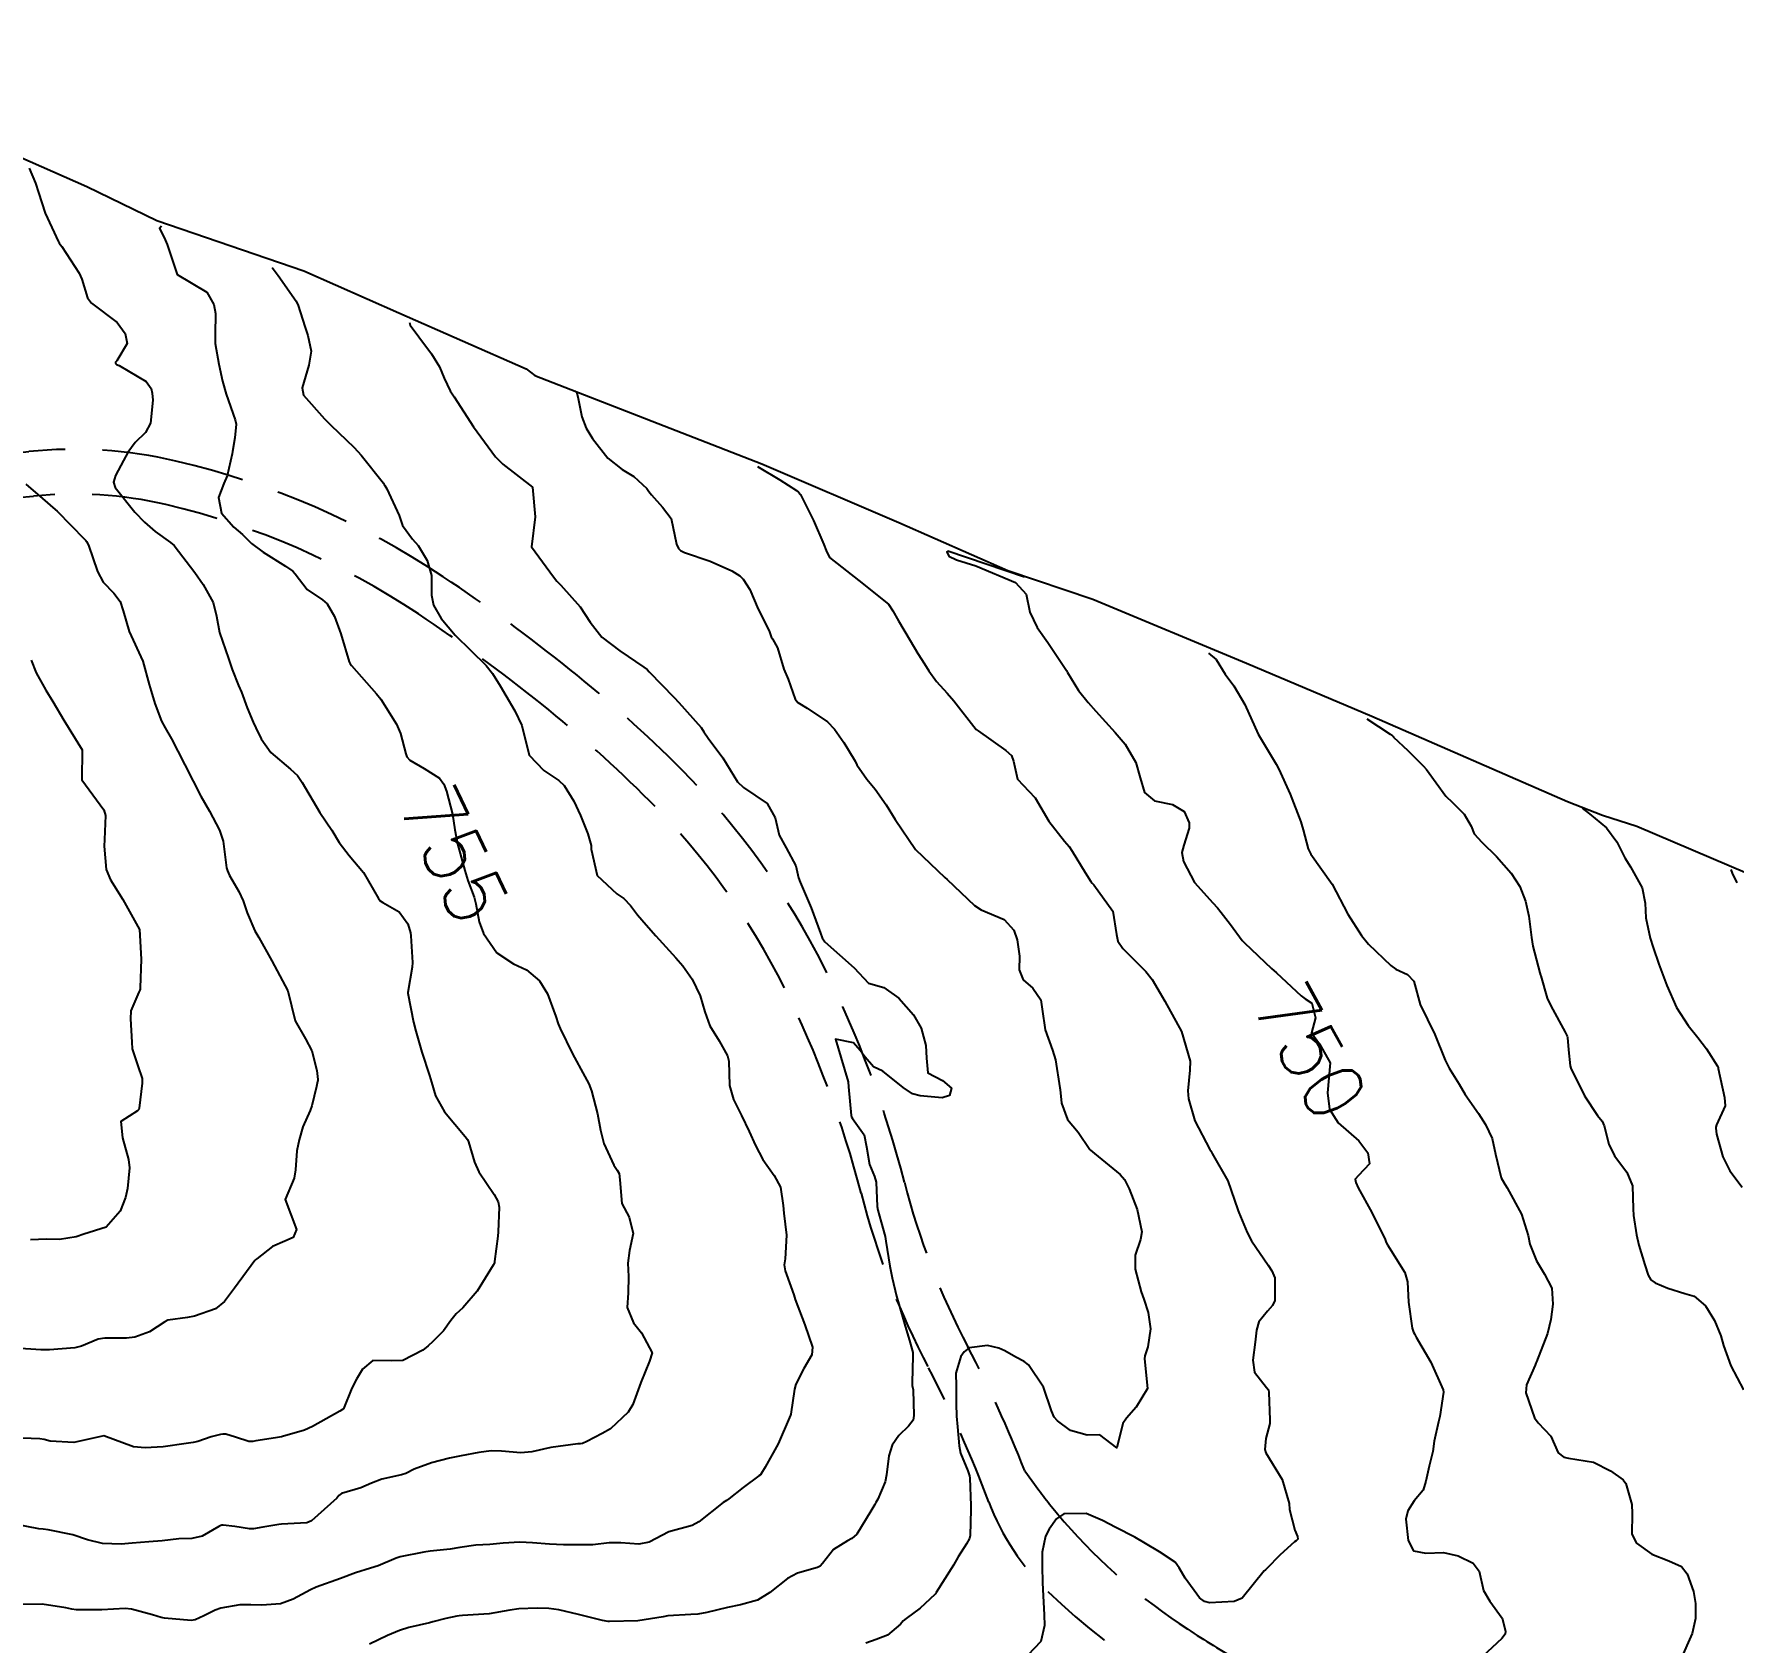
# Model space of a CAD drawing. Header units: metres. Extents: x 298520 to 308411, y 7433745 to 7450750.
# Drawn here: x 303217.7 to 303331.8, y 7440858.6 to 7440966.5 of the extents above; entities that cross this region are included whole.
import ezdxf
from ezdxf.enums import TextEntityAlignment as Align

# ---------------------------------------------------------------- set-up
doc = ezdxf.new("R2010")
doc.units = ezdxf.units.M
doc.header["$LTSCALE"] = 10
doc.linetypes.add('DASHED', pattern=[0.75, 0.5, -0.25])
for name, color, linetype in [('Area', 45, 'Continuous'), ('Cotas', 45, 'Continuous'), ('Curvas de Nivel 1m', 11, 'Continuous'), ('Curvas de Nivel 5m', 15, 'Continuous'), ('Vias Secundárias', 230, 'DASHED')]:
    doc.layers.add(name, color=color, linetype=linetype)
doc.styles.add('Style-STANDARD', font='STANDARD.shx')

msp = doc.modelspace()

# ---------------------------------------------------------------- linework, layer by layer
at = {"layer": 'Area'}
msp.add_polyline3d([(303196.86, 7440966.84, 757.96), (303206.04, 7440963.05, 757.46), (303206.96, 7440962.61, 757.55), (303221.23, 7440956.31, 756.13), (303225.92, 7440954.04, 755.66), (303235.8, 7440950.65, 754.31), (303242.17, 7440947.83, 753.73), (303250.72, 7440944.07, 752.88), (303251.29, 7440943.63, 752.7), (303266.54, 7440937.69, 751.61), (303275.72, 7440933.75, 752.67), (303283.05, 7440930.54, 750.52), (303288.76, 7440928.62, 749.93), (303299.06, 7440924.32, 749.32), (303307.48, 7440920.75, 750.56), (303320.62, 7440915.03, 747.85), (303322.95, 7440914.12, 747.73), (303325.27, 7440913.37, 747.67), (303332.67, 7440910.23, 748.37)], dxfattribs=at)
at = {"layer": 'Curvas de Nivel 1m', "flags": 128}
for points, elevation in [([(303217.35, 7440957.55), (303217.78, 7440956.53), (303217.98, 7440955.91), (303218.43, 7440954.52), (303219.32, 7440952.6), (303219.36, 7440952.55), (303219.38, 7440952.51), (303219.55, 7440952.28), (303220.71, 7440950.49), (303220.89, 7440950.09), (303221.28, 7440948.83), (303221.54, 7440948.48), (303223.26, 7440947.18), (303223.79, 7440946.45), (303223.93, 7440945.77), (303223.23, 7440944.61), (303223.16, 7440944.53), (303223.15, 7440944.46), (303223.17, 7440944.41), (303223.22, 7440944.36), (303223.39, 7440944.29), (303225.21, 7440943.22), (303225.54, 7440942.76), (303225.62, 7440942.43), (303225.65, 7440941.98), (303225.51, 7440940.43), (303225.17, 7440939.8), (303224.48, 7440939.13), (303223.97, 7440938.45), (303223.69, 7440937.91), (303223.14, 7440936.91), (303223.02, 7440936.46), (303223.13, 7440936.1), (303224.44, 7440934.45), (303225.1, 7440933.79), (303225.82, 7440933.16), (303226.85, 7440932.41), (303227.08, 7440932.21), (303228.48, 7440930.4), (303229.04, 7440929.6), (303229.7, 7440928.38), (303229.92, 7440927.48), (303230.14, 7440926.38), (303230.73, 7440924.63), (303230.82, 7440924.37), (303230.98, 7440923.89), (303231.41, 7440922.81), (303231.6, 7440922.36), (303231.99, 7440921.31), (303232.39, 7440920.35), (303232.56, 7440919.98), (303232.92, 7440919.23), (303233.57, 7440918.33), (303234.9, 7440917.2), (303235.37, 7440916.78), (303235.69, 7440916.31), (303236.86, 7440914.3), (303237.66, 7440913.1), (303238.17, 7440912.28), (303238.83, 7440911.4), (303239.79, 7440910.26), (303240.8, 7440908.52), (303240.91, 7440908.36), (303241.09, 7440908.25), (303242.19, 7440907.63), (303242.78, 7440906.83), (303242.95, 7440906.22), (303242.98, 7440906.01), (303243.08, 7440904.22), (303243.06, 7440903.9), (303242.77, 7440902.22), (303242.77, 7440902.17), (303243.16, 7440900.22), (303243.3, 7440899.61), (303243.71, 7440898.21), (303244.22, 7440896.64), (303244.35, 7440896.2), (303244.64, 7440895.28), (303245.24, 7440894.19), (303246.61, 7440892.55), (303246.77, 7440892.35), (303246.85, 7440892.18), (303247.24, 7440890.82), (303247.53, 7440890.17), (303248.56, 7440888.64), (303248.83, 7440888.15), (303248.9, 7440887.8), (303248.84, 7440886.15), (303248.82, 7440885.85), (303248.6, 7440884.15), (303248.58, 7440884.07), (303248.5, 7440883.9), (303247.43, 7440882.17), (303246.47, 7440881.05), (303246.02, 7440880.63), (303245.66, 7440880.19), (303245.16, 7440879.49), (303244.44, 7440878.79), (303244.14, 7440878.5), (303243.79, 7440878.21), (303242.43, 7440877.5), (303241.68, 7440877.48), (303240.43, 7440877.51), (303239.74, 7440876.93), (303239.32, 7440876.26), (303239.02, 7440875.65), (303238.45, 7440874.27), (303238.42, 7440874.23), (303238.38, 7440874.21), (303238.21, 7440874.1), (303236.37, 7440873.07), (303235.83, 7440872.84), (303234.36, 7440872.41), (303234.29, 7440872.39), (303233.89, 7440872.32), (303232.58, 7440872.12), (303232.36, 7440872.08), (303232.09, 7440872.07), (303231.2, 7440872.36), (303230.56, 7440872.56), (303230.36, 7440872.57), (303230.19, 7440872.54), (303229.57, 7440872.38), (303228.67, 7440872.07), (303228.36, 7440872.01), (303227.9, 7440871.94), (303226.36, 7440871.72), (303225.14, 7440871.65), (303224.36, 7440871.72), (303222.36, 7440872.46), (303220.36, 7440872.01), (303218.77, 7440872.1), (303218.36, 7440872.2), (303218.08, 7440872.24), (303216.36, 7440872.32)], 756), ([(303233.67, 7440950.88), (303234.07, 7440950.33), (303235.28, 7440948.62), (303235.41, 7440948.32), (303235.86, 7440946.91), (303236.07, 7440946.31), (303236.28, 7440945.26), (303236.13, 7440944.31), (303235.69, 7440942.8), (303235.78, 7440942.31), (303237.18, 7440940.72), (303237.6, 7440940.29), (303239.16, 7440938.8), (303239.65, 7440938.27), (303241.13, 7440936.39), (303241.19, 7440936.31), (303241.23, 7440936.25), (303241.37, 7440936.01), (303242.18, 7440934.23), (303242.41, 7440933.55), (303243.09, 7440932.64), (303243.47, 7440932.22), (303244.07, 7440931.21), (303244.37, 7440930.21), (303244.37, 7440928.87), (303244.5, 7440928.21), (303245.02, 7440927.32), (303245.95, 7440926.19), (303247, 7440925.17), (303248.03, 7440924.16), (303248.45, 7440923.63), (303248.97, 7440922.79), (303249.35, 7440922.15), (303249.96, 7440921.12), (303250.42, 7440920.14), (303250.91, 7440918.13), (303251.91, 7440917.12), (303252.9, 7440916.43), (303253.26, 7440916.1), (303253.92, 7440915.05), (303254.37, 7440914.08), (303254.85, 7440912.86), (303255.07, 7440912.08), (303255.07, 7440911.84), (303255.47, 7440910.07), (303256.8, 7440908.83), (303257.28, 7440908.53), (303257.71, 7440908.05), (303258.18, 7440907.43), (303258.78, 7440906.76), (303259.42, 7440906.02), (303260.75, 7440904.54), (303261.23, 7440904), (303261.85, 7440903.1), (303262.39, 7440901.99), (303262.71, 7440900.92), (303263.04, 7440899.98), (303263.67, 7440898.96), (303264.23, 7440897.97), (303264.31, 7440897.6), (303264.37, 7440895.96), (303264.64, 7440895.02), (303265.17, 7440893.95), (303265.69, 7440892.87), (303266.11, 7440891.94), (303266.59, 7440890.99), (303267.35, 7440889.93), (303267.79, 7440889.14), (303267.97, 7440887.92), (303268.02, 7440887.39), (303268.19, 7440885.92), (303268.09, 7440884.34), (303268.03, 7440883.92), (303268.11, 7440883.53), (303268.49, 7440882.47), (303268.67, 7440881.91), (303268.78, 7440881.61), (303269.41, 7440879.9), (303269.93, 7440878.41), (303269.9, 7440877.9), (303269.36, 7440876.97), (303268.82, 7440875.91), (303268.73, 7440875.59), (303268.47, 7440873.91), (303268.45, 7440873.84), (303268.38, 7440873.68), (303267.64, 7440871.92), (303266.76, 7440870.35), (303266.52, 7440869.94), (303266.44, 7440869.84), (303266.34, 7440869.77), (303265.29, 7440868.99), (303264.32, 7440868.23), (303264.16, 7440868.12), (303263.94, 7440867.97), (303262.3, 7440866.67), (303261.85, 7440866.44), (303260.29, 7440866.01), (303258.98, 7440865.32), (303258.28, 7440865.17), (303257.06, 7440865.27), (303256.28, 7440865.28), (303255.2, 7440865.14), (303254.28, 7440865.13), (303253.23, 7440865.14), (303252.28, 7440865.17), (303251.13, 7440865.27), (303250.28, 7440865.31), (303249.18, 7440865.24), (303248.28, 7440865.16), (303247.34, 7440865.11), (303246.27, 7440864.96), (303245.61, 7440864.85), (303244.27, 7440864.71), (303243.84, 7440864.64), (303242.26, 7440864.33), (303242.18, 7440864.31), (303241.99, 7440864.23), (303240.79, 7440863.72), (303240.26, 7440863.56), (303239.26, 7440863.25), (303238.25, 7440862.88), (303236.62, 7440862.29), (303236.24, 7440862.12), (303235.07, 7440861.48), (303234.23, 7440861.18), (303232.97, 7440861.08), (303232.23, 7440861.11), (303231.49, 7440861.1), (303230.23, 7440860.89), (303229.84, 7440860.76), (303229.08, 7440860.38), (303228.5, 7440860.11), (303228.22, 7440860.06), (303226.43, 7440860.21), (303226.22, 7440860.25), (303225.63, 7440860.43), (303224.23, 7440860.81), (303223.81, 7440860.86), (303222.23, 7440860.78), (303220.52, 7440860.78), (303220.23, 7440860.81), (303219.82, 7440860.91), (303218.23, 7440861.16), (303216.83, 7440861.13)], 754), ([(303242.88, 7440947.18), (303242.93, 7440947), (303243.51, 7440946.22), (303244.35, 7440945.09), (303244.9, 7440944.2), (303245.22, 7440943.45), (303245.61, 7440942.59), (303245.88, 7440942.19), (303247.17, 7440940.17), (303248.65, 7440938.16), (303249.15, 7440937.68), (303251.13, 7440936.13), (303251.32, 7440934.13), (303251.08, 7440932.13), (303252.54, 7440930.11), (303252.77, 7440929.82), (303253.05, 7440929.55), (303254.35, 7440928.09), (303255.02, 7440927.06), (303255.8, 7440926.07), (303257, 7440925.14), (303258.61, 7440924.04), (303258.83, 7440923.88), (303258.98, 7440923.73), (303260.64, 7440922.01), (303260.96, 7440921.68), (303262.46, 7440919.99), (303262.65, 7440919.7), (303262.93, 7440919.28), (303263.91, 7440917.97), (303264.9, 7440916.36), (303265.31, 7440915.96), (303266.88, 7440914.9), (303267.42, 7440913.93), (303267.7, 7440912.78), (303268.17, 7440911.92), (303268.82, 7440910.71), (303269, 7440909.91), (303269.1, 7440909.62), (303269.84, 7440907.9), (303270.48, 7440906.19), (303270.58, 7440905.89), (303270.77, 7440905.6), (303272.74, 7440903.87), (303273.7, 7440902.83), (303274.73, 7440902.55), (303275.72, 7440901.83), (303276.71, 7440900.7), (303277.22, 7440899.81), (303277.54, 7440898.66), (303277.59, 7440897.81), (303277.67, 7440896.81), (303278.66, 7440896.31), (303279.27, 7440895.78), (303279.14, 7440895.29), (303278.64, 7440895.14), (303277.17, 7440895.28), (303276.65, 7440895.4), (303276.01, 7440895.83), (303274.66, 7440896.92), (303274.03, 7440897.22), (303273.47, 7440897.86), (303273.14, 7440898.32), (303272.68, 7440898.84), (303271.48, 7440899.08), (303271.84, 7440897.88), (303272.32, 7440896.21), (303272.36, 7440895.87), (303272.53, 7440893.96), (303272.56, 7440893.87), (303272.62, 7440893.75), (303273.41, 7440892.65), (303273.55, 7440891.86), (303273.77, 7440890.67), (303274.1, 7440889.85), (303274.2, 7440889.47), (303274.28, 7440887.84), (303274.32, 7440887.61), (303274.54, 7440886.79), (303274.8, 7440885.84), (303274.86, 7440885.51), (303275.12, 7440883.83), (303275.27, 7440883.06), (303275.57, 7440881.83), (303276.01, 7440880.28), (303276.15, 7440879.82), (303276.45, 7440878.86), (303276.66, 7440878.04), (303276.67, 7440877.82), (303276.62, 7440876.02), (303276.63, 7440875.82), (303276.68, 7440875.55), (303276.74, 7440873.82), (303276.68, 7440873.51), (303276.38, 7440873.11), (303275.72, 7440872.48), (303275.27, 7440871.83), (303275.06, 7440871.12), (303274.91, 7440869.83), (303274.8, 7440869.37), (303274.32, 7440868.21), (303274.19, 7440867.97), (303274.11, 7440867.84), (303273.85, 7440867.39), (303272.92, 7440865.86), (303272.58, 7440865.57), (303272.29, 7440865.41), (303271.34, 7440864.82), (303270.6, 7440863.89), (303270.44, 7440863.71), (303270.26, 7440863.62), (303268.93, 7440863.23), (303268.25, 7440862.88), (303267.06, 7440861.93), (303266.24, 7440861.43), (303265.09, 7440861.1), (303264.23, 7440860.93), (303262.85, 7440860.6), (303262.23, 7440860.49), (303261.77, 7440860.45), (303260.23, 7440860.36), (303259.92, 7440860.31), (303258.22, 7440860.03), (303256.3, 7440859.98), (303256.22, 7440859.98), (303255.83, 7440860.06), (303254.23, 7440860.46), (303252.9, 7440860.77), (303252.23, 7440860.86), (303251.46, 7440860.89), (303250.23, 7440860.84), (303249.61, 7440860.75), (303248.23, 7440860.5), (303246.45, 7440860.4), (303246.22, 7440860.38), (303246.06, 7440860.35), (303245.32, 7440860.19), (303244.45, 7440859.97), (303244.22, 7440859.91), (303242.84, 7440859.59), (303242.21, 7440859.39), (303241.4, 7440859.05), (303240.2, 7440858.46)], 753), ([(303253.96, 7440942.6), (303254.11, 7440942.46), (303254.2, 7440942.09), (303254.44, 7440940.84), (303254.75, 7440940.08), (303255.17, 7440939.4), (303256.2, 7440938.07), (303257.15, 7440937.31), (303257.94, 7440936.85), (303258.81, 7440936.03), (303258.94, 7440935.85), (303259.12, 7440935.61), (303259.86, 7440934.78), (303260.44, 7440934.02), (303260.8, 7440932.3), (303260.93, 7440932.01), (303261.08, 7440931.87), (303261.34, 7440931.74), (303263.07, 7440931.16), (303264.52, 7440930.51), (303265.06, 7440930.18), (303265.29, 7440929.96), (303265.73, 7440929.27), (303266.28, 7440927.95), (303267.02, 7440926.48), (303267.17, 7440926.09), (303267.24, 7440925.94), (303267.59, 7440925.35), (303268, 7440923.92), (303268.31, 7440923.25), (303268.76, 7440921.91), (303268.96, 7440921.67), (303269.57, 7440921.29), (303270.94, 7440920.37), (303271.4, 7440919.88), (303272.04, 7440918.99), (303272.73, 7440917.86), (303272.79, 7440917.74), (303272.91, 7440917.49), (303273.58, 7440916.54), (303274.14, 7440915.85), (303274.88, 7440914.81), (303275.49, 7440913.83), (303276.84, 7440911.82), (303278.82, 7440909.94), (303278.97, 7440909.79), (303280.8, 7440908.04), (303281.26, 7440907.77), (303282.79, 7440907.11), (303283.44, 7440906.4), (303283.66, 7440905.74), (303283.83, 7440904.66), (303283.8, 7440903.73), (303284.08, 7440903.07), (303284.73, 7440902.51), (303285.26, 7440901.71), (303285.34, 7440901.09), (303285.54, 7440899.71), (303286.05, 7440898.34), (303286.25, 7440897.7), (303286.54, 7440895.82), (303286.55, 7440895.7), (303286.64, 7440894.78), (303287.05, 7440893.69), (303287.76, 7440892.83), (303288.55, 7440891.67), (303288.6, 7440891.62), (303288.87, 7440891.4), (303290.58, 7440890), (303290.87, 7440889.65), (303291.18, 7440889.03), (303291.72, 7440887.64), (303292.04, 7440886.14), (303291.96, 7440885.64), (303291.58, 7440884.58), (303291.58, 7440883.64), (303292, 7440882.12), (303292.17, 7440881.63), (303292.47, 7440880.74), (303292.63, 7440879.63), (303292.44, 7440878.42), (303292.23, 7440877.83), (303292.22, 7440877.63), (303292.41, 7440875.63), (303291.66, 7440874.37), (303291, 7440873.64), (303290.76, 7440873.27), (303290.36, 7440871.65), (303289.23, 7440872.52), (303288.37, 7440872.5), (303287.25, 7440872.82), (303286.38, 7440873.45), (303286.16, 7440873.7), (303285.97, 7440874.12), (303285.43, 7440875.71), (303284.43, 7440877.21), (303284.14, 7440877.44), (303283.59, 7440877.73), (303282.85, 7440878.15), (303282.44, 7440878.34), (303281.69, 7440878.51), (303280.44, 7440878.35), (303280.11, 7440878.1), (303279.9, 7440877.78), (303279.55, 7440876.65), (303279.57, 7440875.78), (303279.57, 7440874.61), (303279.59, 7440873.78), (303279.66, 7440873.06), (303279.77, 7440871.78), (303279.87, 7440871.29), (303280.35, 7440870.11), (303280.47, 7440869.77), (303280.5, 7440869.61), (303280.57, 7440867.77), (303280.57, 7440867.5), (303280.51, 7440865.77), (303280.48, 7440865.57), (303280.28, 7440865.2), (303279.71, 7440864.34), (303279.39, 7440863.78), (303278.24, 7440861.93), (303278.19, 7440861.85), (303278.15, 7440861.8), (303277.16, 7440860.88), (303276.23, 7440860.2), (303276.02, 7440860.03), (303275.84, 7440859.82), (303274.97, 7440859.07), (303274.21, 7440858.77), (303273.51, 7440858.54)], 752), ([(303266.24, 7440937.51), (303267.74, 7440936.62), (303268.85, 7440935.91), (303269, 7440935.79), (303269.12, 7440935.64), (303270, 7440933.9), (303270.69, 7440932.29), (303270.84, 7440931.89), (303271.08, 7440931.4), (303273.05, 7440929.86), (303275.04, 7440928.27), (303275.32, 7440927.84), (303275.71, 7440927.15), (303276.48, 7440925.83), (303277, 7440924.97), (303277.45, 7440924.28), (303277.74, 7440923.81), (303278.26, 7440923.09), (303278.97, 7440922.3), (303279.41, 7440921.79), (303280.93, 7440919.87), (303281.05, 7440919.77), (303282.92, 7440918.45), (303283.28, 7440918.11), (303283.43, 7440917.74), (303283.7, 7440916.53), (303284.46, 7440915.73), (303284.89, 7440915.28), (303285.79, 7440913.71), (303286.85, 7440912.37), (303287.16, 7440912.01), (303287.36, 7440911.69), (303288.23, 7440910.27), (303288.61, 7440909.67), (303288.7, 7440909.56), (303288.81, 7440909.44), (303290.09, 7440907.66), (303290.33, 7440906.11), (303290.43, 7440905.65), (303290.77, 7440905.16), (303292.3, 7440903.63), (303292.74, 7440903.08), (303293.28, 7440902.17), (303293.59, 7440901.62), (303294.69, 7440899.6), (303295.28, 7440897.59), (303295.26, 7440897), (303295.13, 7440895.6), (303295.16, 7440895.08), (303295.6, 7440893.59), (303296.6, 7440891.67), (303296.66, 7440891.58), (303296.77, 7440891.41), (303297.8, 7440889.57), (303298.49, 7440887.63), (303298.51, 7440887.56), (303298.55, 7440887.44), (303299.1, 7440886.11), (303299.39, 7440885.55), (303300.51, 7440883.9), (303300.76, 7440883.53), (303300.97, 7440883.05), (303300.97, 7440881.53), (303300.82, 7440881.19), (303300.47, 7440880.83), (303299.89, 7440880.11), (303299.73, 7440879.54), (303299.65, 7440878.75), (303299.48, 7440877.54), (303299.61, 7440876.72), (303300.41, 7440875.7), (303300.53, 7440875.53), (303300.57, 7440875.37), (303300.63, 7440873.53), (303300.62, 7440873.29), (303300.37, 7440872.28), (303300.3, 7440871.53), (303300.36, 7440871.31), (303301.46, 7440869.52), (303301.92, 7440867.91), (303301.96, 7440867.51), (303302.3, 7440866.13), (303302.49, 7440865.7), (303302.51, 7440865.51), (303302.39, 7440865.4), (303302.29, 7440865.33), (303301.33, 7440864.47), (303300.41, 7440863.53), (303300.33, 7440863.46), (303300.26, 7440863.38), (303298.78, 7440861.55), (303298.24, 7440861.34), (303296.58, 7440861.24), (303296.24, 7440861.33), (303295.91, 7440861.58), (303294.95, 7440862.9), (303294.54, 7440863.6), (303294.27, 7440863.98), (303293.23, 7440864.67), (303292.29, 7440865.22), (303291.57, 7440865.64), (303290.3, 7440866.29), (303289.4, 7440866.76), (303288.31, 7440867.23), (303286.8, 7440867.21), (303286.3, 7440866.88), (303285.81, 7440866.19), (303285.58, 7440865.71), (303285.35, 7440864.64), (303285.35, 7440863.71), (303285.37, 7440862.59), (303285.41, 7440861.71), (303285.49, 7440860.44), (303285.51, 7440859.71), (303285.27, 7440858.64), (303284.38, 7440857.72)], 751), ([(303217.13, 7440936.34), (303218.26, 7440935.38), (303219.1, 7440934.64), (303219.24, 7440934.51), (303221.08, 7440932.64), (303221.16, 7440932.56), (303221.21, 7440932.49), (303221.33, 7440932.23), (303221.95, 7440930.48), (303222.33, 7440929.76), (303223.04, 7440929.02), (303223.46, 7440928.46), (303223.66, 7440927.82), (303224.07, 7440926.45), (303224.98, 7440924.44), (303225.41, 7440922.88), (303225.54, 7440922.43), (303225.78, 7440921.6), (303226.23, 7440920.42), (303226.48, 7440919.97), (303226.92, 7440919.23), (303227.34, 7440918.41), (303227.81, 7440917.49), (303228.37, 7440916.4), (303228.88, 7440915.4), (303229.45, 7440914.38), (303230.13, 7440913.1), (303230.37, 7440912.37), (303230.61, 7440910.58), (303230.66, 7440910.37), (303230.81, 7440910.07), (303231.43, 7440908.99), (303231.72, 7440908.36), (303231.98, 7440907.55), (303232.51, 7440906.34), (303232.77, 7440905.9), (303233.64, 7440904.33), (303234.72, 7440902.32), (303235.22, 7440900.31), (303235.9, 7440899.09), (303236.33, 7440898.3), (303236.66, 7440896.97), (303236.74, 7440896.38), (303236.73, 7440896.3), (303236.72, 7440896.23), (303236.65, 7440895.9), (303236.33, 7440894.6), (303236.22, 7440894.3), (303235.73, 7440893.19), (303235.47, 7440892.31), (303235.33, 7440891.58), (303235.23, 7440890.31), (303235.15, 7440889.74), (303234.55, 7440888.32), (303235.29, 7440886.31), (303235.08, 7440885.76), (303234.52, 7440885.52), (303233.69, 7440885.16), (303232.63, 7440884.34), (303232.56, 7440884.28), (303232.5, 7440884.21), (303231.14, 7440882.36), (303230.47, 7440881.48), (303229.86, 7440880.98), (303228.46, 7440880.49), (303227.99, 7440880.4), (303226.67, 7440880.21), (303226.46, 7440880.11), (303225.43, 7440879.44), (303224.44, 7440879.07), (303223.88, 7440879.01), (303222.44, 7440879.01), (303221.98, 7440878.93), (303220.87, 7440878.48), (303220.43, 7440878.36), (303218.71, 7440878.22), (303218.43, 7440878.22), (303218.14, 7440878.22), (303216.43, 7440878.34)], 757), ([(303296.51, 7440924.98), (303297.02, 7440924.56), (303297.63, 7440923.57), (303298.22, 7440922.8), (303298.96, 7440921.55), (303299.84, 7440919.54), (303300.92, 7440917.76), (303301.06, 7440917.53), (303301.23, 7440917.21), (303302, 7440915.52), (303302.71, 7440913.66), (303302.76, 7440913.51), (303302.86, 7440913.14), (303303.21, 7440911.86), (303303.38, 7440911.5), (303304.81, 7440909.48), (303305.86, 7440907.47), (303306.78, 7440906.04), (303307.26, 7440905.46), (303308.75, 7440904.02), (303309.09, 7440903.78), (303309.86, 7440903.42), (303310.29, 7440902.96), (303310.72, 7440901.41), (303311.71, 7440899.4), (303312.4, 7440897.66), (303312.53, 7440897.39), (303312.67, 7440897.12), (303313.33, 7440896.05), (303313.75, 7440895.37), (303314.63, 7440894.09), (303315.1, 7440893.36), (303315.55, 7440892.42), (303315.77, 7440891.35), (303316.15, 7440889.77), (303316.4, 7440889.34), (303316.57, 7440889.09), (303317.52, 7440887.33), (303317.96, 7440885.9), (303318.09, 7440885.32), (303318.52, 7440884.2), (303319.06, 7440883.31), (303319.55, 7440882.36), (303319.62, 7440881.3), (303319.5, 7440880.27), (303319.27, 7440879.31), (303318.53, 7440877.41), (303318.49, 7440877.32), (303318.43, 7440877.19), (303317.86, 7440875.88), (303317.82, 7440875.33), (303318.39, 7440873.65), (303318.63, 7440873.32), (303319.5, 7440872.43), (303319.99, 7440871.3), (303320.36, 7440871.03), (303320.68, 7440870.96), (303322.35, 7440870.69), (303323.5, 7440870.11), (303324.34, 7440869.49), (303324.53, 7440869.25), (303324.93, 7440867.85), (303324.95, 7440867.24), (303324.92, 7440865.86), (303325.24, 7440865.24), (303326.28, 7440864.52), (303327.42, 7440864.06), (303328.27, 7440863.68), (303328.64, 7440863.19), (303329.06, 7440862), (303329.21, 7440861.19), (303329.21, 7440860.2), (303328.97, 7440859.19), (303328.19, 7440857.41)], 749), ([(303217.48, 7440924.52), (303217.83, 7440923.66), (303218.47, 7440922.51), (303218.95, 7440921.75), (303219.69, 7440920.5), (303220.91, 7440918.49), (303220.89, 7440916.49), (303222.36, 7440914.47), (303222.47, 7440914.08), (303222.42, 7440912.47), (303222.4, 7440912.03), (303222.53, 7440910.46), (303222.81, 7440909.78), (303223.64, 7440908.45), (303224.77, 7440906.44), (303224.88, 7440904.44), (303224.81, 7440902.52), (303224.81, 7440902.44), (303224.79, 7440902.37), (303224.72, 7440902.23), (303224.18, 7440900.97), (303224.16, 7440900.45), (303224.24, 7440898.88), (303224.28, 7440898.44), (303224.66, 7440897.28), (303224.93, 7440896.44), (303224.95, 7440896.13), (303224.74, 7440894.44), (303224.71, 7440894.35), (303224.62, 7440894.26), (303223.5, 7440893.56), (303223.63, 7440892.45), (303224.02, 7440891.01), (303224.08, 7440890.45), (303223.95, 7440889.06), (303223.82, 7440888.45), (303223.47, 7440887.53), (303222.53, 7440886.46), (303221.02, 7440885.99), (303220.52, 7440885.81), (303219.4, 7440885.62), (303218.52, 7440885.65), (303217.44, 7440885.6)], 758), ([(303307.14, 7440920.58), (303308.7, 7440919.55), (303308.86, 7440919.43), (303308.9, 7440919.4), (303308.93, 7440919.36), (303309.9, 7440918.45), (303310.95, 7440917.41), (303311.15, 7440917.17), (303312.44, 7440915.39), (303312.88, 7440914.96), (303313.68, 7440914.19), (303314.14, 7440913.37), (303314.34, 7440912.85), (303314.85, 7440912.29), (303315.85, 7440911.35), (303316.83, 7440910.23), (303317.42, 7440909.33), (303317.8, 7440908.33), (303318.02, 7440907.33), (303318.19, 7440905.91), (303318.29, 7440905.32), (303318.75, 7440903.53), (303318.79, 7440903.37), (303318.81, 7440903.32), (303319.25, 7440901.83), (303319.49, 7440901.31), (303320.45, 7440899.54), (303320.58, 7440899.29), (303320.61, 7440899.2), (303320.68, 7440898.36), (303320.79, 7440897.29), (303320.83, 7440897.13), (303321.75, 7440895.28), (303322.63, 7440893.96), (303322.94, 7440893.58), (303323.07, 7440893.26), (303323.39, 7440892.03), (303323.76, 7440891.25), (303324.59, 7440890.15), (303324.97, 7440889.24), (303325.02, 7440887.7), (303325.04, 7440887.24), (303325.24, 7440885.94), (303325.39, 7440885.24), (303325.81, 7440883.94), (303326.02, 7440883.23), (303326.2, 7440882.93), (303326.5, 7440882.73), (303327.34, 7440882.37), (303328.49, 7440882.01), (303329.12, 7440881.82), (303329.87, 7440881.18), (303330.47, 7440880.19), (303330.9, 7440879.17), (303331.09, 7440878.52), (303331.57, 7440877.16), (303332.42, 7440875.55)], 748), ([(303321.6, 7440914.59), (303322.08, 7440914.21), (303323.22, 7440913.26), (303323.92, 7440912.32), (303324.46, 7440911.25), (303324.83, 7440910.64), (303325.63, 7440909.23), (303325.83, 7440908.2), (303325.86, 7440907.23), (303326.15, 7440905.85), (303326.37, 7440905.22), (303326.75, 7440904.12), (303327.08, 7440903.22), (303327.28, 7440902.67), (303327.92, 7440901.21), (303328.7, 7440899.99), (303329.36, 7440899.19), (303329.95, 7440898.44), (303330.67, 7440897.27), (303330.72, 7440897.17), (303330.73, 7440897.11), (303331.15, 7440895.16), (303331.19, 7440894.61), (303330.62, 7440893.32), (303330.56, 7440893.17), (303330.56, 7440893.11), (303330.62, 7440892.7), (303331.03, 7440891.17), (303331.51, 7440890.24), (303332.33, 7440889.15)], 747), ([(303331.58, 7440910.46), (303331.66, 7440910.22), (303331.97, 7440909.58)], 746)]:
    msp.add_lwpolyline(points, dxfattribs=dict(at, elevation=elevation))
at = {"layer": 'Curvas de Nivel 5m', "flags": 128}
for points, elevation in [([(303226.24, 7440953.66), (303226.1, 7440953.5), (303226.41, 7440952.88), (303226.62, 7440952.42), (303227.29, 7440950.41), (303229.28, 7440949.22), (303229.76, 7440948.39), (303229.87, 7440947.78), (303229.83, 7440946.38), (303229.85, 7440945.78), (303230.08, 7440944.38), (303230.34, 7440943.25), (303230.58, 7440942.38), (303231.18, 7440940.66), (303231.24, 7440940.37), (303231.16, 7440939.45), (303231, 7440938.52), (303230.98, 7440938.37), (303230.64, 7440936.88), (303230.43, 7440936.38), (303230.07, 7440935.43), (303230.26, 7440934.38), (303231.09, 7440933.45), (303231.68, 7440932.95), (303232.27, 7440932.35), (303233.07, 7440931.77), (303234.56, 7440930.83), (303235.06, 7440930.49), (303235.21, 7440930.32), (303236.01, 7440929.27), (303237.04, 7440928.56), (303237.36, 7440928.29), (303237.86, 7440927.44), (303238.27, 7440926.28), (303238.84, 7440924.41), (303238.9, 7440924.27), (303238.98, 7440924.15), (303240.68, 7440922.25), (303240.96, 7440921.89), (303242.01, 7440920.23), (303242.28, 7440919.59), (303242.64, 7440918.22), (303242.71, 7440918.03), (303242.91, 7440917.8), (303243.86, 7440917.25), (303244.9, 7440916.6), (303245.18, 7440916.2), (303245.36, 7440915.72), (303245.76, 7440914.19), (303245.92, 7440913.12), (303246.1, 7440912.19), (303246.6, 7440910.39), (303246.66, 7440910.18), (303246.81, 7440909.73), (303247.23, 7440908.61), (303247.34, 7440908.17), (303247.56, 7440906.95), (303247.84, 7440906.16), (303248.75, 7440904.88), (303249.86, 7440904.14), (303250.74, 7440903.73), (303251.61, 7440902.99), (303252.14, 7440902.11), (303252.7, 7440900.6), (303252.87, 7440900.1), (303253, 7440899.79), (303253.82, 7440898.09), (303254.66, 7440896.57), (303254.93, 7440896.08), (303255.1, 7440895.62), (303255.51, 7440894.07), (303255.7, 7440892.98), (303255.92, 7440892.07), (303256.59, 7440890.61), (303256.82, 7440890.29), (303256.95, 7440890.05), (303257, 7440889.63), (303257.14, 7440888.05), (303257.63, 7440887.13), (303257.89, 7440886.04), (303257.66, 7440884.9), (303257.54, 7440884.04), (303257.59, 7440883.14), (303257.55, 7440882.04), (303257.5, 7440881.07), (303257.91, 7440880.04), (303258.45, 7440879.36), (303259.18, 7440878.02), (303258.99, 7440877.46), (303258.41, 7440876.03), (303257.87, 7440874.56), (303257.56, 7440874.04), (303256.37, 7440872.93), (303255.82, 7440872.61), (303254.78, 7440872.08), (303254.5, 7440871.94), (303254.36, 7440871.92), (303254.19, 7440871.91), (303252.36, 7440871.66), (303251.09, 7440871.38), (303250.35, 7440871.32), (303249.07, 7440871.43), (303248.36, 7440871.44), (303247.53, 7440871.34), (303246.35, 7440871.12), (303245.57, 7440870.96), (303244.35, 7440870.65), (303243.2, 7440870.22), (303242.63, 7440869.93), (303242.34, 7440869.83), (303241.02, 7440869.55), (303240.33, 7440869.27), (303239.62, 7440868.96), (303238.32, 7440868.58), (303238.15, 7440868.44), (303238.01, 7440868.27), (303236.3, 7440866.74), (303235.99, 7440866.61), (303234.29, 7440866.52), (303234.12, 7440866.5), (303233.03, 7440866.33), (303232.41, 7440866.22), (303232.29, 7440866.2), (303232.15, 7440866.2), (303231.15, 7440866.36), (303230.38, 7440866.46), (303230.29, 7440866.46), (303230.22, 7440866.44), (303230.08, 7440866.37), (303228.96, 7440865.71), (303228.28, 7440865.56), (303227.41, 7440865.53), (303226.28, 7440865.41), (303225.38, 7440865.33), (303224.28, 7440865.25), (303223.54, 7440865.19), (303222.28, 7440865.23), (303221.28, 7440865.47), (303220.29, 7440865.81), (303218.64, 7440866.15), (303218.29, 7440866.19), (303218, 7440866.22), (303216.29, 7440866.54)], 755), ([(303284.16, 7440930.09), (303279.01, 7440931.83), (303278.95, 7440931.79), (303279.08, 7440931.49), (303279.61, 7440931.25), (303280.9, 7440930.86), (303283.57, 7440929.74), (303284.27, 7440928.95), (303284.51, 7440927.73), (303285.02, 7440926.71), (303285.73, 7440925.71), (303286.98, 7440923.82), (303287.03, 7440923.74), (303287.05, 7440923.7), (303287.78, 7440922.49), (303288.43, 7440921.68), (303288.95, 7440921.09), (303290.25, 7440919.66), (303290.93, 7440918.87), (303291.64, 7440917.64), (303291.93, 7440916.61), (303292.21, 7440915.64), (303292.88, 7440915.08), (303294.09, 7440914.83), (303294.87, 7440914.37), (303295.22, 7440913.6), (303295.22, 7440913.23), (303294.85, 7440912.1), (303294.73, 7440911.6), (303294.83, 7440911), (303295.58, 7440909.59), (303296.8, 7440908.23), (303297.11, 7440907.89), (303297.37, 7440907.57), (303298, 7440906.78), (303298.77, 7440905.71), (303298.92, 7440905.55), (303300.75, 7440903.82), (303301.07, 7440903.53), (303302.73, 7440901.98), (303303.01, 7440901.79), (303303.46, 7440901.5), (303303.7, 7440900.51), (303303.42, 7440899.5), (303303.96, 7440898.77), (303304.67, 7440897.48), (303304.49, 7440895.48), (303304.64, 7440894.37), (303305.22, 7440893.47), (303306.61, 7440892.26), (303307.21, 7440891.45), (303307.32, 7440890.72), (303306.58, 7440889.92), (303306.36, 7440889.68), (303306.4, 7440889.46), (303306.57, 7440889.09), (303307.47, 7440887.45), (303308.36, 7440885.62), (303308.44, 7440885.44), (303308.53, 7440885.28), (303309.69, 7440883.42), (303309.86, 7440882.79), (303309.93, 7440881.42), (303310.19, 7440879.69), (303310.28, 7440879.41), (303310.33, 7440879.29), (303310.45, 7440879.07), (303311.43, 7440877.4), (303312.27, 7440875.53), (303312.29, 7440875.39), (303312.03, 7440873.75), (303311.95, 7440873.39), (303311.67, 7440872.09), (303311.56, 7440871.4), (303311.33, 7440870.42), (303311.1, 7440869.4), (303310.92, 7440868.81), (303310.32, 7440868.1), (303309.9, 7440867.42), (303309.75, 7440866.86), (303309.91, 7440865.42), (303310.28, 7440864.73), (303311.11, 7440864.57), (303312.28, 7440864.61), (303313.26, 7440864.4), (303314.27, 7440863.91), (303314.67, 7440863.36), (303314.97, 7440862.08), (303315.4, 7440861.35), (303316.23, 7440860.22), (303316.45, 7440859.34), (303316.42, 7440859.13), (303316.21, 7440858.84), (303314.59, 7440857.36)], 750)]:
    msp.add_lwpolyline(points, dxfattribs=dict(at, elevation=elevation))
at = {"layer": 'Vias Secundárias'}
for points in [[(303159.82, 7440947.82, 0.0053), (303169.87, 7440945.97, -0.036509), (303175.35, 7440944.6, -0.002056), (303187.42, 7440940.59, 0.069851), (303200.87, 7440938.06, 0.037232), (303217.33, 7440938.52, -0.083319), (303227.21, 7440937.88, -0.089452), (303245.14, 7440930.12, -0.022293), (303253.64, 7440923.9, -0.027294), (303261.14, 7440917.18, -0.080639), (303270.73, 7440903.86, -0.053208), (303276.1, 7440889.49, 0.058849), (303280.37, 7440878.42, -0.028311), (303284.18, 7440870.11), (303285.13, 7440868.81, 0.020882), (303286.83, 7440866.69, 0.069559), (303295.12, 7440859.47, 0.010593), (303298.59, 7440857.31, 0.06817), (303305.38, 7440854.45, -0.106351), (303310.2, 7440851.97, -0.020993), (303316.17, 7440848.65, 0.058938), (303338.12, 7440841.76, 0.141389)], [(303100.66, 7440886.64, -0.035299), (303113.39, 7440902.8, 0.04558), (303123.35, 7440916.01, -0.063759), (303130.16, 7440924.38, 0.025038), (303141.3, 7440936.1, -0.048976), (303147.53, 7440942.05, -0.21774), (303159.25, 7440944.87, 0.0053), (303169.36, 7440943.01, -0.036509), (303174.41, 7440941.75, -0.002056), (303186.46, 7440937.74, 0.069851), (303200.73, 7440935.06, 0.037232), (303217.64, 7440935.53, -0.083319), (303226.53, 7440934.96, -0.089452), (303243.48, 7440927.62, -0.022293), (303251.76, 7440921.56, -0.027294), (303259.01, 7440915.06, -0.080639), (303268.05, 7440902.52, -0.053208), (303273.19, 7440888.74, 0.058849), (303277.72, 7440877.02, -0.031775), (303281.77, 7440868.01, 0.11283), (303285.74, 7440862, 0.094547), (303302.28, 7440851.31, -0.009125), (303314.94, 7440845.91, 0.058938), (303337.57, 7440838.81, 0.141389)]]:
    msp.add_lwpolyline(points, format="xyb", dxfattribs=at)

# ---------------------------------------------------------------- texts
at = {"layer": 'Cotas', "style": 'Style-STANDARD'}
for s, rotation, p in [('755', 295.5296, (303245.89, 7440911.49, 755)), ('750', 299.0396, (303303.36, 7440898.28, 750))]:
    msp.add_text(s, height=4, rotation=rotation, dxfattribs=at).set_placement(p, align=Align.MIDDLE_CENTER)

doc.saveas('drawing.dxf')
